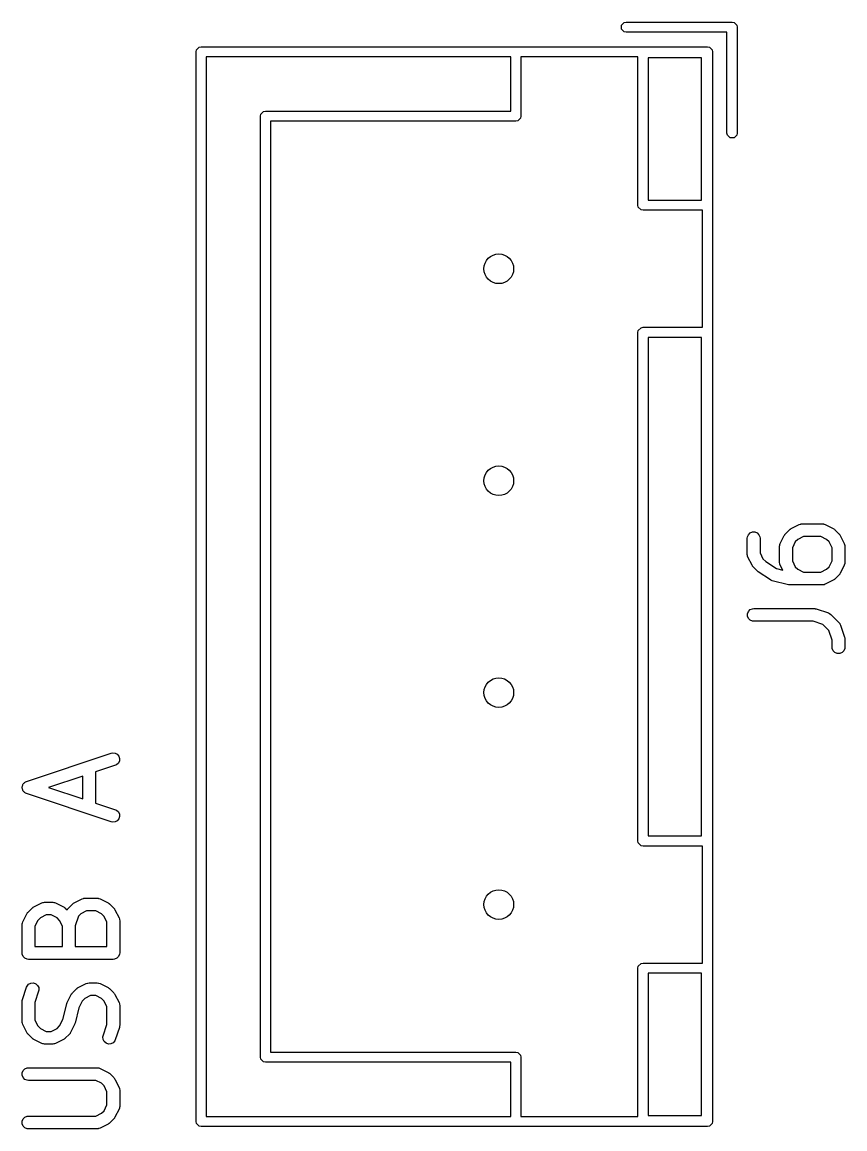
# Model space of a CAD drawing. Header units: inches. Extents: x 0.4 to 11.3, y -7.9 to -0.4.
# Drawn here: x 4.818 to 5.2, y -2.919 to -2.405 of the extents above; entities that cross this region are included whole.
import ezdxf

# ---------------------------------------------------------------- set-up
doc = ezdxf.new("R2010")
doc.units = ezdxf.units.IN
doc.header["$MEASUREMENT"] = 0
doc.layers.add('F.Silkscreen', color=41, linetype='CONTINUOUS', true_color=0xf2eda1)

msp = doc.modelspace()

# ---------------------------------------------------------------- linework, layer by layer
at = {"layer": 'F.Silkscreen', "linetype": 'CONTINUOUS'}
for p, q in [((5.09624, -2.40658), (5.09752, -2.4053)), ((5.09752, -2.4053), (5.09843, -2.40512)), ((5.09843, -2.40512), (5.14764, -2.40512)), ((5.14764, -2.40512), (5.14854, -2.4053)), ((5.14854, -2.4053), (5.14982, -2.40658)), ((5.09624, -2.40838), (5.09624, -2.40658)), ((5.09752, -2.40966), (5.09624, -2.40838)), ((5.09843, -2.40984), (5.09752, -2.40966)), ((5.14528, -2.40984), (5.09843, -2.40984)), ((5.14528, -2.45669), (5.14528, -2.40984)), ((5.14982, -2.40658), (5.15, -2.40748)), ((5.15, -2.40748), (5.15, -2.45669)), ((4.89882, -2.4189), (4.899, -2.41799)), ((4.89882, -2.91575), (4.89882, -2.4189)), ((4.899, -2.41799), (4.90028, -2.41672)), ((4.90028, -2.41672), (4.90118, -2.41654)), ((4.90118, -2.41654), (5.13622, -2.41654)), ((5.13622, -2.41654), (5.13712, -2.41672)), ((5.13712, -2.41672), (5.1384, -2.41799)), ((5.1384, -2.41799), (5.13858, -2.4189)), ((5.13858, -2.4189), (5.13858, -2.91575)), ((4.90354, -2.42126), (4.90354, -2.91339)), ((5.04488, -2.42126), (4.90354, -2.42126)), ((5.04488, -2.44646), (5.04488, -2.42126)), ((5.04961, -2.42126), (5.04961, -2.44882)), ((5.10394, -2.42126), (5.04961, -2.42126)), ((5.10394, -2.49016), (5.10394, -2.42126)), ((5.10866, -2.42165), (5.10866, -2.4878)), ((5.13346, -2.42165), (5.10866, -2.42165)), ((5.13346, -2.4878), (5.13346, -2.42165)), ((4.92892, -2.44791), (4.9302, -2.44664)), ((4.9302, -2.44664), (4.9311, -2.44646)), ((4.9311, -2.44646), (5.04488, -2.44646)), ((4.92874, -2.44882), (4.92892, -2.44791)), ((4.92874, -2.66732), (4.92874, -2.44882)), ((5.04724, -2.45118), (4.93346, -2.45118)), ((4.93346, -2.45118), (4.93346, -2.66732)), ((5.04815, -2.451), (5.04724, -2.45118)), ((5.04943, -2.44972), (5.04815, -2.451)), ((5.04961, -2.44882), (5.04943, -2.44972)), ((5.14546, -2.4576), (5.14528, -2.45669)), ((5.15, -2.45669), (5.14982, -2.4576)), ((5.14673, -2.45888), (5.14546, -2.4576)), ((5.14854, -2.45888), (5.14673, -2.45888)), ((5.14982, -2.4576), (5.14854, -2.45888)), ((5.10866, -2.4878), (5.13346, -2.4878)), ((5.10412, -2.49106), (5.10394, -2.49016)), ((5.1054, -2.49234), (5.10412, -2.49106)), ((5.1063, -2.49252), (5.1054, -2.49234)), ((5.13386, -2.49252), (5.1063, -2.49252)), ((5.13386, -2.54685), (5.13386, -2.49252)), ((5.10394, -2.54921), (5.10412, -2.54831)), ((5.10394, -2.78543), (5.10394, -2.54921)), ((5.10412, -2.54831), (5.1054, -2.54703)), ((5.1054, -2.54703), (5.1063, -2.54685)), ((5.1063, -2.54685), (5.13386, -2.54685)), ((5.10866, -2.55157), (5.10866, -2.78307)), ((5.13346, -2.55157), (5.10866, -2.55157)), ((5.13346, -2.78307), (5.13346, -2.55157)), ((5.15603, -2.64237), (5.15709, -2.64193)), ((5.15709, -2.64193), (5.15825, -2.64193)), ((5.15825, -2.64193), (5.15931, -2.64237)), ((5.17246, -2.64274), (5.17433, -2.64086)), ((5.17433, -2.64086), (5.17456, -2.64068)), ((5.17456, -2.64068), (5.17461, -2.64062)), ((5.17461, -2.64062), (5.1747, -2.64056)), ((5.1747, -2.64056), (5.17478, -2.6405)), ((5.17478, -2.6405), (5.17485, -2.64047)), ((5.17485, -2.64047), (5.1751, -2.64031)), ((5.1751, -2.64031), (5.17885, -2.63844)), ((5.17885, -2.63844), (5.17939, -2.63823)), ((5.17939, -2.63823), (5.17949, -2.63822)), ((5.17949, -2.63822), (5.17959, -2.63818)), ((5.17959, -2.63818), (5.18017, -2.63812)), ((5.18017, -2.63812), (5.18954, -2.63812)), ((5.18954, -2.63812), (5.19012, -2.63818)), ((5.19012, -2.63818), (5.19022, -2.63822)), ((5.19022, -2.63822), (5.19032, -2.63823)), ((5.19032, -2.63823), (5.19086, -2.63844)), ((5.19086, -2.63844), (5.19461, -2.64031)), ((5.19461, -2.64031), (5.19486, -2.64047)), ((5.19486, -2.64047), (5.19493, -2.6405)), ((5.19493, -2.6405), (5.19501, -2.64056)), ((5.19501, -2.64056), (5.1951, -2.64062)), ((5.1951, -2.64062), (5.19515, -2.64068)), ((5.19515, -2.64068), (5.19538, -2.64086)), ((5.19538, -2.64086), (5.19725, -2.64274)), ((5.15472, -2.64483), (5.15477, -2.64425)), ((5.15472, -2.65232), (5.15472, -2.64483)), ((5.15477, -2.64425), (5.15521, -2.64319)), ((5.15521, -2.64319), (5.15603, -2.64237)), ((5.15931, -2.64237), (5.16013, -2.64319)), ((5.16013, -2.64319), (5.16057, -2.64425)), ((5.16057, -2.64425), (5.16062, -2.64483)), ((5.16062, -2.64483), (5.16062, -2.65163)), ((5.16982, -2.6478), (5.17003, -2.64725)), ((5.17003, -2.64725), (5.1719, -2.64351)), ((5.1719, -2.64351), (5.17206, -2.64326)), ((5.17206, -2.64326), (5.17209, -2.64319)), ((5.17209, -2.64319), (5.17215, -2.6431)), ((5.17215, -2.6431), (5.17221, -2.64302)), ((5.17221, -2.64302), (5.17227, -2.64296)), ((5.17227, -2.64296), (5.17246, -2.64274)), ((5.17697, -2.64657), (5.17562, -2.64927)), ((5.17817, -2.64538), (5.17697, -2.64657)), ((5.18086, -2.64403), (5.17817, -2.64538)), ((5.18884, -2.64403), (5.18086, -2.64403)), ((5.19154, -2.64538), (5.18884, -2.64403)), ((5.19274, -2.64657), (5.19154, -2.64538)), ((5.19409, -2.64927), (5.19274, -2.64657)), ((5.19725, -2.64274), (5.19744, -2.64296)), ((5.19744, -2.64296), (5.1975, -2.64302)), ((5.1975, -2.64302), (5.19755, -2.6431)), ((5.19755, -2.6431), (5.19762, -2.64319)), ((5.19762, -2.64319), (5.19765, -2.64326)), ((5.19765, -2.64326), (5.19781, -2.64351)), ((5.19781, -2.64351), (5.19968, -2.64725)), ((5.19968, -2.64725), (5.19989, -2.6478)), ((5.15477, -2.6529), (5.15472, -2.65232)), ((5.16062, -2.65163), (5.16197, -2.65433)), ((5.16972, -2.64858), (5.16977, -2.648)), ((5.16972, -2.65607), (5.16972, -2.64858)), ((5.16977, -2.648), (5.16981, -2.6479)), ((5.16981, -2.6479), (5.16982, -2.6478)), ((5.17562, -2.64927), (5.17562, -2.65538)), ((5.19409, -2.65538), (5.19409, -2.64927)), ((5.19989, -2.6478), (5.1999, -2.6479)), ((5.1999, -2.6479), (5.19994, -2.648)), ((5.19994, -2.648), (5.19999, -2.64858)), ((5.19999, -2.64858), (5.19999, -2.65607)), ((5.15481, -2.653), (5.15477, -2.6529)), ((5.15482, -2.6531), (5.15481, -2.653)), ((5.15503, -2.65365), (5.15482, -2.6531)), ((5.1569, -2.65739), (5.15503, -2.65365)), ((5.15706, -2.65764), (5.1569, -2.65739)), ((5.16197, -2.65433), (5.1633, -2.65565)), ((5.1633, -2.65565), (5.16826, -2.65896)), ((5.16977, -2.65665), (5.16972, -2.65607)), ((5.16981, -2.65675), (5.16977, -2.65665)), ((5.16982, -2.65685), (5.16981, -2.65675)), ((5.17003, -2.65739), (5.16982, -2.65685)), ((5.17117, -2.65969), (5.17003, -2.65739)), ((5.17562, -2.65538), (5.17697, -2.65807)), ((5.19274, -2.65807), (5.19409, -2.65538)), ((5.19968, -2.65739), (5.19781, -2.66114)), ((5.19989, -2.65685), (5.19968, -2.65739)), ((5.1999, -2.65675), (5.19989, -2.65685)), ((5.19994, -2.65665), (5.1999, -2.65675)), ((5.19999, -2.65607), (5.19994, -2.65665)), ((5.15709, -2.65771), (5.15706, -2.65764)), ((5.15716, -2.6578), (5.15709, -2.65771)), ((5.15721, -2.65788), (5.15716, -2.6578)), ((5.15727, -2.65794), (5.15721, -2.65788)), ((5.15746, -2.65816), (5.15727, -2.65794)), ((5.15933, -2.66004), (5.15746, -2.65816)), ((5.15956, -2.66023), (5.15933, -2.66004)), ((5.15933, -2.66004), (5.15933, -2.66004)), ((5.15933, -2.66004), (5.15933, -2.66004)), ((5.15978, -2.6604), (5.15956, -2.66023)), ((5.15978, -2.66041), (5.15978, -2.6604)), ((5.15978, -2.6604), (5.15978, -2.6604)), ((5.16541, -2.66416), (5.15978, -2.66041)), ((5.16826, -2.65896), (5.17117, -2.65969)), ((5.17697, -2.65807), (5.17817, -2.65927)), ((5.17817, -2.65927), (5.18086, -2.66062)), ((5.18086, -2.66062), (5.18884, -2.66062)), ((5.18884, -2.66062), (5.19154, -2.65927)), ((5.19154, -2.65927), (5.19274, -2.65807)), ((5.19725, -2.66191), (5.19538, -2.66379)), ((5.19744, -2.66169), (5.19725, -2.66191)), ((5.1975, -2.66163), (5.19744, -2.66169)), ((5.19755, -2.66155), (5.1975, -2.66163)), ((5.19762, -2.66146), (5.19755, -2.66155)), ((5.19765, -2.66139), (5.19762, -2.66146)), ((5.19781, -2.66114), (5.19765, -2.66139)), ((4.92874, -2.88583), (4.92874, -2.66732)), ((4.93346, -2.66732), (4.93346, -2.88346)), ((5.16572, -2.66432), (5.16541, -2.66416)), ((5.16578, -2.66437), (5.16572, -2.66432)), ((5.16585, -2.66439), (5.16578, -2.66437)), ((5.16592, -2.66443), (5.16585, -2.66439)), ((5.16599, -2.66444), (5.16592, -2.66443)), ((5.16633, -2.66456), (5.16599, -2.66444)), ((5.17383, -2.66644), (5.16633, -2.66456)), ((5.17393, -2.66645), (5.17383, -2.66644)), ((5.17397, -2.66647), (5.17393, -2.66645)), ((5.17418, -2.66649), (5.17397, -2.66647)), ((5.1744, -2.66652), (5.17418, -2.66649)), ((5.17444, -2.66652), (5.1744, -2.66652)), ((5.17454, -2.66653), (5.17444, -2.66652)), ((5.18954, -2.66653), (5.17454, -2.66653)), ((5.19012, -2.66647), (5.18954, -2.66653)), ((5.19022, -2.66643), (5.19012, -2.66647)), ((5.19032, -2.66642), (5.19022, -2.66643)), ((5.19086, -2.66621), (5.19032, -2.66642)), ((5.19461, -2.66434), (5.19086, -2.66621)), ((5.19486, -2.66418), (5.19461, -2.66434)), ((5.19493, -2.66415), (5.19486, -2.66418)), ((5.19501, -2.66409), (5.19493, -2.66415)), ((5.1951, -2.66403), (5.19501, -2.66409)), ((5.19515, -2.66397), (5.1951, -2.66403)), ((5.19538, -2.66379), (5.19515, -2.66397)), ((5.15521, -2.67881), (5.15603, -2.67799)), ((5.15603, -2.67799), (5.15709, -2.67755)), ((5.15709, -2.67755), (5.15767, -2.67749)), ((5.15767, -2.67749), (5.18579, -2.67749)), ((5.18579, -2.67749), (5.18608, -2.67752)), ((5.18608, -2.67752), (5.18616, -2.67752)), ((5.18616, -2.67752), (5.18626, -2.67754)), ((5.18626, -2.67754), (5.18637, -2.67755)), ((5.18637, -2.67755), (5.18644, -2.67758)), ((5.18644, -2.67758), (5.18673, -2.67764)), ((5.18673, -2.67764), (5.19235, -2.67952)), ((5.15477, -2.67987), (5.15521, -2.67881)), ((5.15477, -2.68102), (5.15477, -2.67987)), ((5.15521, -2.68209), (5.15477, -2.68102)), ((5.15603, -2.6829), (5.15521, -2.68209)), ((5.15709, -2.68334), (5.15603, -2.6829)), ((5.19235, -2.67952), (5.19288, -2.67976)), ((5.19288, -2.67976), (5.19296, -2.67983)), ((5.19296, -2.67983), (5.19306, -2.67987)), ((5.19306, -2.67987), (5.1935, -2.68023)), ((5.1935, -2.68023), (5.19725, -2.68398)), ((5.15767, -2.6834), (5.15709, -2.68334)), ((5.18531, -2.6834), (5.15767, -2.6834)), ((5.18982, -2.6849), (5.18531, -2.6834)), ((5.19258, -2.68767), (5.18982, -2.6849)), ((5.19409, -2.69217), (5.19258, -2.68767)), ((5.19725, -2.68398), (5.19762, -2.68443)), ((5.19762, -2.68443), (5.19766, -2.68453)), ((5.19766, -2.68453), (5.19773, -2.68461)), ((5.19773, -2.68461), (5.19797, -2.68514)), ((5.19797, -2.68514), (5.19984, -2.69076)), ((5.19409, -2.69544), (5.19409, -2.69217)), ((5.19984, -2.69076), (5.19991, -2.69105)), ((5.19991, -2.69105), (5.19994, -2.69112)), ((5.19994, -2.69112), (5.19995, -2.69122)), ((5.19995, -2.69122), (5.19997, -2.69133)), ((5.19997, -2.69133), (5.19996, -2.6914)), ((5.19996, -2.6914), (5.19999, -2.69169)), ((5.19999, -2.69169), (5.19999, -2.69544)), ((5.19414, -2.69602), (5.19409, -2.69544)), ((5.19459, -2.69708), (5.19414, -2.69602)), ((5.1954, -2.6979), (5.19459, -2.69708)), ((5.19646, -2.69834), (5.1954, -2.6979)), ((5.19762, -2.69834), (5.19646, -2.69834)), ((5.19868, -2.6979), (5.19762, -2.69834)), ((5.1995, -2.69708), (5.19868, -2.6979)), ((5.19994, -2.69602), (5.1995, -2.69708)), ((5.19999, -2.69544), (5.19994, -2.69602)), ((4.82012, -2.75779), (4.85949, -2.74467)), ((4.85949, -2.74467), (4.86006, -2.74454)), ((4.86006, -2.74454), (4.86121, -2.74462)), ((4.86121, -2.74462), (4.86224, -2.74514)), ((4.86189, -2.75003), (4.86136, -2.75027)), ((4.86276, -2.74928), (4.86189, -2.75003)), ((4.86224, -2.74514), (4.86299, -2.74601)), ((4.86327, -2.74825), (4.86276, -2.74928)), ((4.86299, -2.74601), (4.86336, -2.7471)), ((4.86336, -2.7471), (4.86327, -2.74825)), ((4.86136, -2.75027), (4.85213, -2.75335)), ((4.85213, -2.75335), (4.85213, -2.76784)), ((4.81813, -2.76022), (4.81819, -2.76002)), ((4.81815, -2.76059), (4.81813, -2.76022)), ((4.81819, -2.76002), (4.81821, -2.75981)), ((4.81821, -2.75981), (4.81837, -2.75948)), ((4.81837, -2.75948), (4.81849, -2.75913)), ((4.81849, -2.75913), (4.81863, -2.75897)), ((4.81863, -2.75897), (4.81872, -2.75878)), ((4.81872, -2.75878), (4.819, -2.75854)), ((4.819, -2.75854), (4.81925, -2.75826)), ((4.81925, -2.75826), (4.81943, -2.75817)), ((4.81943, -2.75817), (4.81959, -2.75803)), ((4.81959, -2.75803), (4.82012, -2.75779)), ((4.84622, -2.75532), (4.83039, -2.76059)), ((4.84622, -2.76587), (4.84622, -2.75532)), ((4.81813, -2.76096), (4.81815, -2.76059)), ((4.81819, -2.76116), (4.81813, -2.76096)), ((4.81821, -2.76137), (4.81819, -2.76116)), ((4.81837, -2.7617), (4.81821, -2.76137)), ((4.81849, -2.76205), (4.81837, -2.7617)), ((4.81863, -2.76221), (4.81849, -2.76205)), ((4.81872, -2.7624), (4.81863, -2.76221)), ((4.819, -2.76265), (4.81872, -2.7624)), ((4.81925, -2.76293), (4.819, -2.76265)), ((4.81943, -2.76302), (4.81925, -2.76293)), ((4.81959, -2.76316), (4.81943, -2.76302)), ((4.82012, -2.76339), (4.81959, -2.76316)), ((4.85949, -2.77652), (4.82012, -2.76339)), ((4.83039, -2.76059), (4.84622, -2.76587)), ((4.85213, -2.76784), (4.86136, -2.77091)), ((4.86136, -2.77091), (4.86189, -2.77115)), ((4.86189, -2.77115), (4.86276, -2.77191)), ((4.86299, -2.77518), (4.86224, -2.77605)), ((4.86276, -2.77191), (4.86327, -2.77294)), ((4.86336, -2.77409), (4.86299, -2.77518)), ((4.86327, -2.77294), (4.86336, -2.77409)), ((4.86006, -2.77665), (4.85949, -2.77652)), ((4.86121, -2.77656), (4.86006, -2.77665)), ((4.86224, -2.77605), (4.86121, -2.77656)), ((5.10412, -2.78634), (5.10394, -2.78543)), ((5.10866, -2.78307), (5.13346, -2.78307)), ((5.1054, -2.78762), (5.10412, -2.78634)), ((5.1063, -2.7878), (5.1054, -2.78762)), ((5.13386, -2.7878), (5.1063, -2.7878)), ((5.13386, -2.84213), (5.13386, -2.7878)), ((4.82084, -2.8185), (4.82272, -2.81662)), ((4.82272, -2.81662), (4.82294, -2.81644)), ((4.82294, -2.81644), (4.82299, -2.81638)), ((4.82299, -2.81638), (4.82308, -2.81632)), ((4.82308, -2.81632), (4.82316, -2.81626)), ((4.82316, -2.81626), (4.82324, -2.81623)), ((4.82324, -2.81623), (4.82348, -2.81607)), ((4.82348, -2.81607), (4.82723, -2.81419)), ((4.82723, -2.81419), (4.82777, -2.81399)), ((4.82777, -2.81399), (4.82788, -2.81398)), ((4.82788, -2.81398), (4.82798, -2.81394)), ((4.82798, -2.81394), (4.82855, -2.81388)), ((4.82855, -2.81388), (4.8323, -2.81388)), ((4.8323, -2.81388), (4.83288, -2.81394)), ((4.83288, -2.81394), (4.83298, -2.81398)), ((4.83298, -2.81398), (4.83308, -2.81399)), ((4.83308, -2.81399), (4.83362, -2.81419)), ((4.83362, -2.81419), (4.83737, -2.81607)), ((4.83737, -2.81607), (4.83762, -2.81623)), ((4.83762, -2.81623), (4.83769, -2.81626)), ((4.83769, -2.81626), (4.83778, -2.81632)), ((4.83778, -2.81632), (4.83786, -2.81638)), ((4.83786, -2.81638), (4.83792, -2.81644)), ((4.83792, -2.81644), (4.83814, -2.81662)), ((4.83814, -2.81662), (4.83901, -2.81749)), ((4.83922, -2.81707), (4.83959, -2.81662)), ((4.83959, -2.81662), (4.84147, -2.81475)), ((4.84147, -2.81475), (4.84169, -2.81456)), ((4.84169, -2.81456), (4.84174, -2.8145)), ((4.84174, -2.8145), (4.84183, -2.81445)), ((4.84183, -2.81445), (4.84191, -2.81438)), ((4.84191, -2.81438), (4.84198, -2.81435)), ((4.84198, -2.81435), (4.84223, -2.81419)), ((4.84223, -2.81419), (4.84598, -2.81232)), ((4.84598, -2.81232), (4.84652, -2.81211)), ((4.84652, -2.81211), (4.84663, -2.81211)), ((4.84663, -2.81211), (4.84673, -2.81206)), ((4.84673, -2.81206), (4.8473, -2.81201)), ((4.8473, -2.81201), (4.85293, -2.81201)), ((4.85293, -2.81201), (4.8535, -2.81206)), ((4.8535, -2.81206), (4.8536, -2.81211)), ((4.8536, -2.81211), (4.85371, -2.81211)), ((4.85371, -2.81211), (4.85425, -2.81232)), ((4.85425, -2.81232), (4.858, -2.81419)), ((4.858, -2.81419), (4.85824, -2.81435)), ((4.85824, -2.81435), (4.85832, -2.81438)), ((4.85832, -2.81438), (4.8584, -2.81445)), ((4.8584, -2.81445), (4.85849, -2.8145)), ((4.85849, -2.8145), (4.85854, -2.81456)), ((4.85854, -2.81456), (4.85876, -2.81475)), ((4.85876, -2.81475), (4.86064, -2.81662)), ((4.86064, -2.81662), (4.86082, -2.81685)), ((4.86082, -2.81685), (4.86088, -2.8169)), ((4.81841, -2.82301), (4.82029, -2.81926)), ((4.82029, -2.81926), (4.82045, -2.81902)), ((4.82045, -2.81902), (4.82048, -2.81894)), ((4.82048, -2.81894), (4.82054, -2.81886)), ((4.82054, -2.81886), (4.8206, -2.81877)), ((4.8206, -2.81877), (4.82066, -2.81872)), ((4.82066, -2.81872), (4.82084, -2.8185)), ((4.82655, -2.82114), (4.82536, -2.82233)), ((4.82925, -2.81979), (4.82655, -2.82114)), ((4.83161, -2.81979), (4.82925, -2.81979)), ((4.8343, -2.82114), (4.83161, -2.81979)), ((4.8355, -2.82233), (4.8343, -2.82114)), ((4.83901, -2.81749), (4.83911, -2.81725)), ((4.83911, -2.81725), (4.83918, -2.81717)), ((4.83918, -2.81717), (4.83922, -2.81707)), ((4.84426, -2.82031), (4.84276, -2.82481)), ((4.8453, -2.81926), (4.84426, -2.82031)), ((4.848, -2.81791), (4.8453, -2.81926)), ((4.85223, -2.81791), (4.848, -2.81791)), ((4.85493, -2.81926), (4.85223, -2.81791)), ((4.85612, -2.82046), (4.85493, -2.81926)), ((4.85747, -2.82316), (4.85612, -2.82046)), ((4.86088, -2.8169), (4.86094, -2.81699)), ((4.86094, -2.81699), (4.86101, -2.81707)), ((4.86101, -2.81707), (4.86104, -2.81714)), ((4.86104, -2.81714), (4.86119, -2.81739)), ((4.86119, -2.81739), (4.86307, -2.82114)), ((4.86307, -2.82114), (4.86327, -2.82168)), ((4.86327, -2.82168), (4.86328, -2.82179)), ((4.86328, -2.82179), (4.86332, -2.82188)), ((4.86332, -2.82188), (4.86338, -2.82246)), ((4.8181, -2.82433), (4.81816, -2.82376)), ((4.8181, -2.83746), (4.8181, -2.82433)), ((4.81816, -2.82376), (4.8182, -2.82366)), ((4.8182, -2.82366), (4.81821, -2.82355)), ((4.81821, -2.82355), (4.81841, -2.82301)), ((4.82536, -2.82233), (4.82401, -2.82503)), ((4.82401, -2.82503), (4.82401, -2.83451)), ((4.83685, -2.82503), (4.8355, -2.82233)), ((4.83685, -2.83451), (4.83685, -2.82503)), ((4.84276, -2.82481), (4.84276, -2.83451)), ((4.85747, -2.83451), (4.85747, -2.82316)), ((4.86338, -2.82246), (4.86338, -2.83746)), ((4.81816, -2.83803), (4.8181, -2.83746)), ((4.82401, -2.83451), (4.83685, -2.83451)), ((4.84276, -2.83451), (4.85747, -2.83451)), ((4.86338, -2.83746), (4.86332, -2.83803)), ((4.8186, -2.8391), (4.81816, -2.83803)), ((4.81942, -2.83991), (4.8186, -2.8391)), ((4.82048, -2.84035), (4.81942, -2.83991)), ((4.82106, -2.84041), (4.82048, -2.84035)), ((4.86043, -2.84041), (4.82106, -2.84041)), ((4.861, -2.84035), (4.86043, -2.84041)), ((4.86207, -2.83991), (4.861, -2.84035)), ((4.86288, -2.8391), (4.86207, -2.83991)), ((4.86332, -2.83803), (4.86288, -2.8391)), ((5.10412, -2.84358), (5.1054, -2.84231)), ((5.1054, -2.84231), (5.1063, -2.84213)), ((5.1063, -2.84213), (5.13386, -2.84213)), ((5.10394, -2.84449), (5.10412, -2.84358)), ((5.10394, -2.91339), (5.10394, -2.84449)), ((5.10866, -2.84685), (5.10866, -2.91299)), ((5.13346, -2.84685), (5.10866, -2.84685)), ((5.13346, -2.91299), (5.13346, -2.84685)), ((4.82013, -2.8534), (4.82037, -2.85287)), ((4.82037, -2.85287), (4.82112, -2.852)), ((4.82112, -2.852), (4.82215, -2.85148)), ((4.82215, -2.85148), (4.8233, -2.8514)), ((4.8233, -2.8514), (4.82439, -2.85177)), ((4.82439, -2.85177), (4.82526, -2.85252)), ((4.82526, -2.85252), (4.82578, -2.85355)), ((4.84411, -2.85356), (4.84786, -2.85169)), ((4.84786, -2.85169), (4.8484, -2.85148)), ((4.8484, -2.85148), (4.8485, -2.85148)), ((4.8485, -2.85148), (4.8486, -2.85143)), ((4.8486, -2.85143), (4.84918, -2.85138)), ((4.84918, -2.85138), (4.85293, -2.85138)), ((4.85293, -2.85138), (4.8535, -2.85143)), ((4.8535, -2.85143), (4.8536, -2.85148)), ((4.8536, -2.85148), (4.85371, -2.85148)), ((4.85371, -2.85148), (4.85425, -2.85169)), ((4.85425, -2.85169), (4.858, -2.85356)), ((4.81825, -2.85902), (4.82013, -2.8534)), ((4.82573, -2.85526), (4.82401, -2.86043)), ((4.82586, -2.8547), (4.82573, -2.85526)), ((4.82578, -2.85355), (4.82586, -2.8547)), ((4.83904, -2.86051), (4.84091, -2.85676)), ((4.84091, -2.85676), (4.84107, -2.85651)), ((4.84107, -2.85651), (4.8411, -2.85644)), ((4.8411, -2.85644), (4.84116, -2.85636)), ((4.84116, -2.85636), (4.84122, -2.85627)), ((4.84122, -2.85627), (4.84128, -2.85622)), ((4.84128, -2.85622), (4.84147, -2.85599)), ((4.84147, -2.85599), (4.84334, -2.85412)), ((4.84334, -2.85412), (4.84357, -2.85393)), ((4.84357, -2.85393), (4.84362, -2.85387)), ((4.84362, -2.85387), (4.84371, -2.85382)), ((4.84371, -2.85382), (4.84379, -2.85375)), ((4.84379, -2.85375), (4.84386, -2.85372)), ((4.84386, -2.85372), (4.84411, -2.85356)), ((4.84987, -2.85728), (4.84718, -2.85863)), ((4.85223, -2.85728), (4.84987, -2.85728)), ((4.85493, -2.85863), (4.85223, -2.85728)), ((4.858, -2.85356), (4.85824, -2.85372)), ((4.85824, -2.85372), (4.85832, -2.85375)), ((4.85832, -2.85375), (4.8584, -2.85382)), ((4.8584, -2.85382), (4.85849, -2.85387)), ((4.85849, -2.85387), (4.85854, -2.85393)), ((4.85854, -2.85393), (4.85876, -2.85412)), ((4.85876, -2.85412), (4.86064, -2.85599)), ((4.86064, -2.85599), (4.86082, -2.85622)), ((4.86082, -2.85622), (4.86088, -2.85627)), ((4.86088, -2.85627), (4.86094, -2.85636)), ((4.86094, -2.85636), (4.86101, -2.85644)), ((4.86101, -2.85644), (4.86104, -2.85651)), ((4.86104, -2.85651), (4.86119, -2.85676)), ((4.86119, -2.85676), (4.86307, -2.86051)), ((4.8181, -2.85995), (4.81813, -2.85966)), ((4.8181, -2.86933), (4.8181, -2.85995)), ((4.81813, -2.85959), (4.81815, -2.85948)), ((4.81813, -2.85966), (4.81813, -2.85959)), ((4.81815, -2.85948), (4.81816, -2.85938)), ((4.81816, -2.85938), (4.81819, -2.85931)), ((4.81819, -2.85931), (4.81825, -2.85902)), ((4.82401, -2.86043), (4.82401, -2.86863)), ((4.83702, -2.8683), (4.83881, -2.86111)), ((4.83881, -2.86111), (4.83883, -2.86107)), ((4.83883, -2.86105), (4.83892, -2.86081)), ((4.83883, -2.86107), (4.83883, -2.86105)), ((4.83892, -2.86081), (4.83901, -2.86057)), ((4.83901, -2.86057), (4.83902, -2.86055)), ((4.83902, -2.86055), (4.83904, -2.86051)), ((4.84446, -2.86286), (4.84267, -2.87004)), ((4.84598, -2.85983), (4.84446, -2.86286)), ((4.84718, -2.85863), (4.84598, -2.85983)), ((4.85612, -2.85983), (4.85493, -2.85863)), ((4.85747, -2.86253), (4.85612, -2.85983)), ((4.85747, -2.87072), (4.85747, -2.86253)), ((4.86307, -2.86051), (4.86327, -2.86105)), ((4.86327, -2.86105), (4.86328, -2.86116)), ((4.86328, -2.86116), (4.86332, -2.86125)), ((4.86332, -2.86125), (4.86338, -2.86183)), ((4.86338, -2.86183), (4.86338, -2.8712)), ((4.8355, -2.87133), (4.83702, -2.8683)), ((4.81816, -2.8699), (4.8181, -2.86933)), ((4.8182, -2.87), (4.81816, -2.8699)), ((4.81821, -2.87011), (4.8182, -2.87)), ((4.81841, -2.87065), (4.81821, -2.87011)), ((4.82029, -2.8744), (4.81841, -2.87065)), ((4.82401, -2.86863), (4.82536, -2.87133)), ((4.82536, -2.87133), (4.82655, -2.87253)), ((4.82655, -2.87253), (4.82925, -2.87388)), ((4.83161, -2.87388), (4.8343, -2.87253)), ((4.8343, -2.87253), (4.8355, -2.87133)), ((4.84244, -2.87065), (4.84057, -2.8744)), ((4.84246, -2.87061), (4.84244, -2.87065)), ((4.84247, -2.87059), (4.84246, -2.87061)), ((4.84256, -2.87035), (4.84247, -2.87059)), ((4.84265, -2.87011), (4.84256, -2.87035)), ((4.84267, -2.87004), (4.84265, -2.87009)), ((4.84265, -2.87009), (4.84265, -2.87011)), ((4.85575, -2.87589), (4.85747, -2.87072)), ((4.86323, -2.87214), (4.86135, -2.87776)), ((4.86329, -2.87185), (4.86323, -2.87214)), ((4.86332, -2.87178), (4.86329, -2.87185)), ((4.86333, -2.87168), (4.86332, -2.87178)), ((4.86336, -2.87157), (4.86333, -2.87168)), ((4.86338, -2.8712), (4.86335, -2.8715)), ((4.86335, -2.8715), (4.86336, -2.87157)), ((4.82045, -2.87465), (4.82029, -2.8744)), ((4.82048, -2.87472), (4.82045, -2.87465)), ((4.82054, -2.8748), (4.82048, -2.87472)), ((4.8206, -2.87489), (4.82054, -2.8748)), ((4.82066, -2.87494), (4.8206, -2.87489)), ((4.82084, -2.87517), (4.82066, -2.87494)), ((4.82272, -2.87704), (4.82084, -2.87517)), ((4.82294, -2.87723), (4.82272, -2.87704)), ((4.82299, -2.87729), (4.82294, -2.87723)), ((4.82308, -2.87734), (4.82299, -2.87729)), ((4.82316, -2.87741), (4.82308, -2.87734)), ((4.82324, -2.87744), (4.82316, -2.87741)), ((4.82348, -2.87759), (4.82324, -2.87744)), ((4.82723, -2.87947), (4.82348, -2.87759)), ((4.82925, -2.87388), (4.83161, -2.87388)), ((4.83737, -2.87759), (4.83362, -2.87947)), ((4.83762, -2.87744), (4.83737, -2.87759)), ((4.83769, -2.87741), (4.83762, -2.87744)), ((4.83778, -2.87734), (4.83769, -2.87741)), ((4.83786, -2.87729), (4.83778, -2.87734)), ((4.83792, -2.87723), (4.83786, -2.87729)), ((4.83814, -2.87704), (4.83792, -2.87723)), ((4.84002, -2.87517), (4.83814, -2.87704)), ((4.8402, -2.87494), (4.84002, -2.87517)), ((4.84026, -2.87489), (4.8402, -2.87494)), ((4.84032, -2.8748), (4.84026, -2.87489)), ((4.84038, -2.87472), (4.84032, -2.8748)), ((4.84041, -2.87465), (4.84038, -2.87472)), ((4.84057, -2.8744), (4.84041, -2.87465)), ((4.85562, -2.87646), (4.85575, -2.87589)), ((4.8557, -2.87761), (4.85562, -2.87646)), ((4.85622, -2.87864), (4.8557, -2.87761)), ((4.86112, -2.87829), (4.86036, -2.87916)), ((4.86135, -2.87776), (4.86112, -2.87829)), ((4.82777, -2.87968), (4.82723, -2.87947)), ((4.82788, -2.87968), (4.82777, -2.87968)), ((4.82798, -2.87972), (4.82788, -2.87968)), ((4.82855, -2.87978), (4.82798, -2.87972)), ((4.8323, -2.87978), (4.82855, -2.87978)), ((4.83288, -2.87972), (4.8323, -2.87978)), ((4.83298, -2.87968), (4.83288, -2.87972)), ((4.83308, -2.87968), (4.83298, -2.87968)), ((4.83362, -2.87947), (4.83308, -2.87968)), ((4.85709, -2.87939), (4.85622, -2.87864)), ((4.85818, -2.87976), (4.85709, -2.87939)), ((4.85933, -2.87968), (4.85818, -2.87976)), ((4.86036, -2.87916), (4.85933, -2.87968)), ((4.93346, -2.88346), (5.04724, -2.88346)), ((5.04724, -2.88346), (5.04815, -2.88364)), ((5.04815, -2.88364), (5.04943, -2.88492)), ((4.92892, -2.88673), (4.92874, -2.88583)), ((4.9302, -2.88801), (4.92892, -2.88673)), ((4.9311, -2.88819), (4.9302, -2.88801)), ((5.04488, -2.88819), (4.9311, -2.88819)), ((5.04488, -2.91339), (5.04488, -2.88819)), ((5.04943, -2.88492), (5.04961, -2.88583)), ((5.04961, -2.88583), (5.04961, -2.91339)), ((4.81816, -2.89312), (4.8186, -2.89206)), ((4.81816, -2.89428), (4.81816, -2.89312)), ((4.8186, -2.89206), (4.81942, -2.89125)), ((4.81942, -2.89125), (4.82048, -2.8908)), ((4.82048, -2.8908), (4.82106, -2.89075)), ((4.82106, -2.89075), (4.85293, -2.89075)), ((4.85293, -2.89075), (4.8535, -2.8908)), ((4.8535, -2.8908), (4.8536, -2.89085)), ((4.8536, -2.89085), (4.85371, -2.89085)), ((4.85371, -2.89085), (4.85425, -2.89106)), ((4.85425, -2.89106), (4.858, -2.89293)), ((4.858, -2.89293), (4.85824, -2.89309)), ((4.85824, -2.89309), (4.85832, -2.89312)), ((4.85832, -2.89312), (4.8584, -2.89319)), ((4.8584, -2.89319), (4.85849, -2.89324)), ((4.85849, -2.89324), (4.85854, -2.8933)), ((4.85854, -2.8933), (4.85876, -2.89349)), ((4.85876, -2.89349), (4.86064, -2.89536)), ((4.8186, -2.89534), (4.81816, -2.89428)), ((4.81942, -2.89616), (4.8186, -2.89534)), ((4.82048, -2.8966), (4.81942, -2.89616)), ((4.82106, -2.89665), (4.82048, -2.8966)), ((4.85223, -2.89665), (4.82106, -2.89665)), ((4.85493, -2.898), (4.85223, -2.89665)), ((4.85612, -2.8992), (4.85493, -2.898)), ((4.86064, -2.89536), (4.86082, -2.89559)), ((4.86082, -2.89559), (4.86088, -2.89564)), ((4.86088, -2.89564), (4.86094, -2.89573)), ((4.86094, -2.89573), (4.86101, -2.89581)), ((4.86101, -2.89581), (4.86104, -2.89588)), ((4.86104, -2.89588), (4.86119, -2.89613)), ((4.86119, -2.89613), (4.86307, -2.89988)), ((4.85747, -2.9019), (4.85612, -2.8992)), ((4.85747, -2.908), (4.85747, -2.9019)), ((4.86307, -2.89988), (4.86327, -2.90042)), ((4.86327, -2.90042), (4.86328, -2.90053)), ((4.86328, -2.90053), (4.86332, -2.90062)), ((4.86332, -2.90062), (4.86338, -2.9012)), ((4.86338, -2.9012), (4.86338, -2.9087)), ((4.85612, -2.9107), (4.85747, -2.908)), ((4.86328, -2.90937), (4.86327, -2.90948)), ((4.86332, -2.90927), (4.86328, -2.90937)), ((4.86338, -2.9087), (4.86332, -2.90927)), ((4.81816, -2.91562), (4.8186, -2.91456)), ((4.8186, -2.91456), (4.81942, -2.91374)), ((4.81942, -2.91374), (4.82048, -2.9133)), ((4.82048, -2.9133), (4.82106, -2.91325)), ((4.82106, -2.91325), (4.85223, -2.91325)), ((4.85223, -2.91325), (4.85493, -2.9119)), ((4.85493, -2.9119), (4.85612, -2.9107)), ((4.86064, -2.91454), (4.85876, -2.91641)), ((4.86082, -2.91431), (4.86064, -2.91454)), ((4.86088, -2.91426), (4.86082, -2.91431)), ((4.86094, -2.91417), (4.86088, -2.91426)), ((4.86101, -2.91409), (4.86094, -2.91417)), ((4.86104, -2.91402), (4.86101, -2.91409)), ((4.86119, -2.91377), (4.86104, -2.91402)), ((4.86307, -2.91002), (4.86119, -2.91377)), ((4.86327, -2.90948), (4.86307, -2.91002)), ((4.90354, -2.91339), (5.04488, -2.91339)), ((5.04961, -2.91339), (5.10394, -2.91339)), ((5.10866, -2.91299), (5.13346, -2.91299)), ((4.81816, -2.91677), (4.81816, -2.91562)), ((4.8186, -2.91784), (4.81816, -2.91677)), ((4.81942, -2.91865), (4.8186, -2.91784)), ((4.82048, -2.91909), (4.81942, -2.91865)), ((4.82106, -2.91915), (4.82048, -2.91909)), ((4.85293, -2.91915), (4.82106, -2.91915)), ((4.8535, -2.91909), (4.85293, -2.91915)), ((4.8536, -2.91905), (4.8535, -2.91909)), ((4.85371, -2.91905), (4.8536, -2.91905)), ((4.85425, -2.91884), (4.85371, -2.91905)), ((4.858, -2.91696), (4.85425, -2.91884)), ((4.85824, -2.91681), (4.858, -2.91696)), ((4.85832, -2.91678), (4.85824, -2.91681)), ((4.8584, -2.91671), (4.85832, -2.91678)), ((4.85849, -2.91666), (4.8584, -2.91671)), ((4.85854, -2.9166), (4.85849, -2.91666)), ((4.85876, -2.91641), (4.85854, -2.9166)), ((4.899, -2.91665), (4.89882, -2.91575)), ((4.90028, -2.91793), (4.899, -2.91665)), ((4.90118, -2.91811), (4.90028, -2.91793)), ((5.13622, -2.91811), (4.90118, -2.91811)), ((5.13712, -2.91793), (5.13622, -2.91811)), ((5.1384, -2.91665), (5.13712, -2.91793)), ((5.13858, -2.91575), (5.1384, -2.91665))]:
    msp.add_line(p, q, dxfattribs=at)
at = {"layer": 'F.Silkscreen'}
for centre in [(5.03937, -2.51969), (5.03937, -2.51969), (5.03937, -2.61811), (5.03937, -2.61811), (5.03937, -2.71654), (5.03937, -2.71654), (5.03937, -2.81496), (5.03937, -2.81496)]:
    msp.add_circle(centre, 0.00689, dxfattribs=at)

doc.saveas('drawing.dxf')
